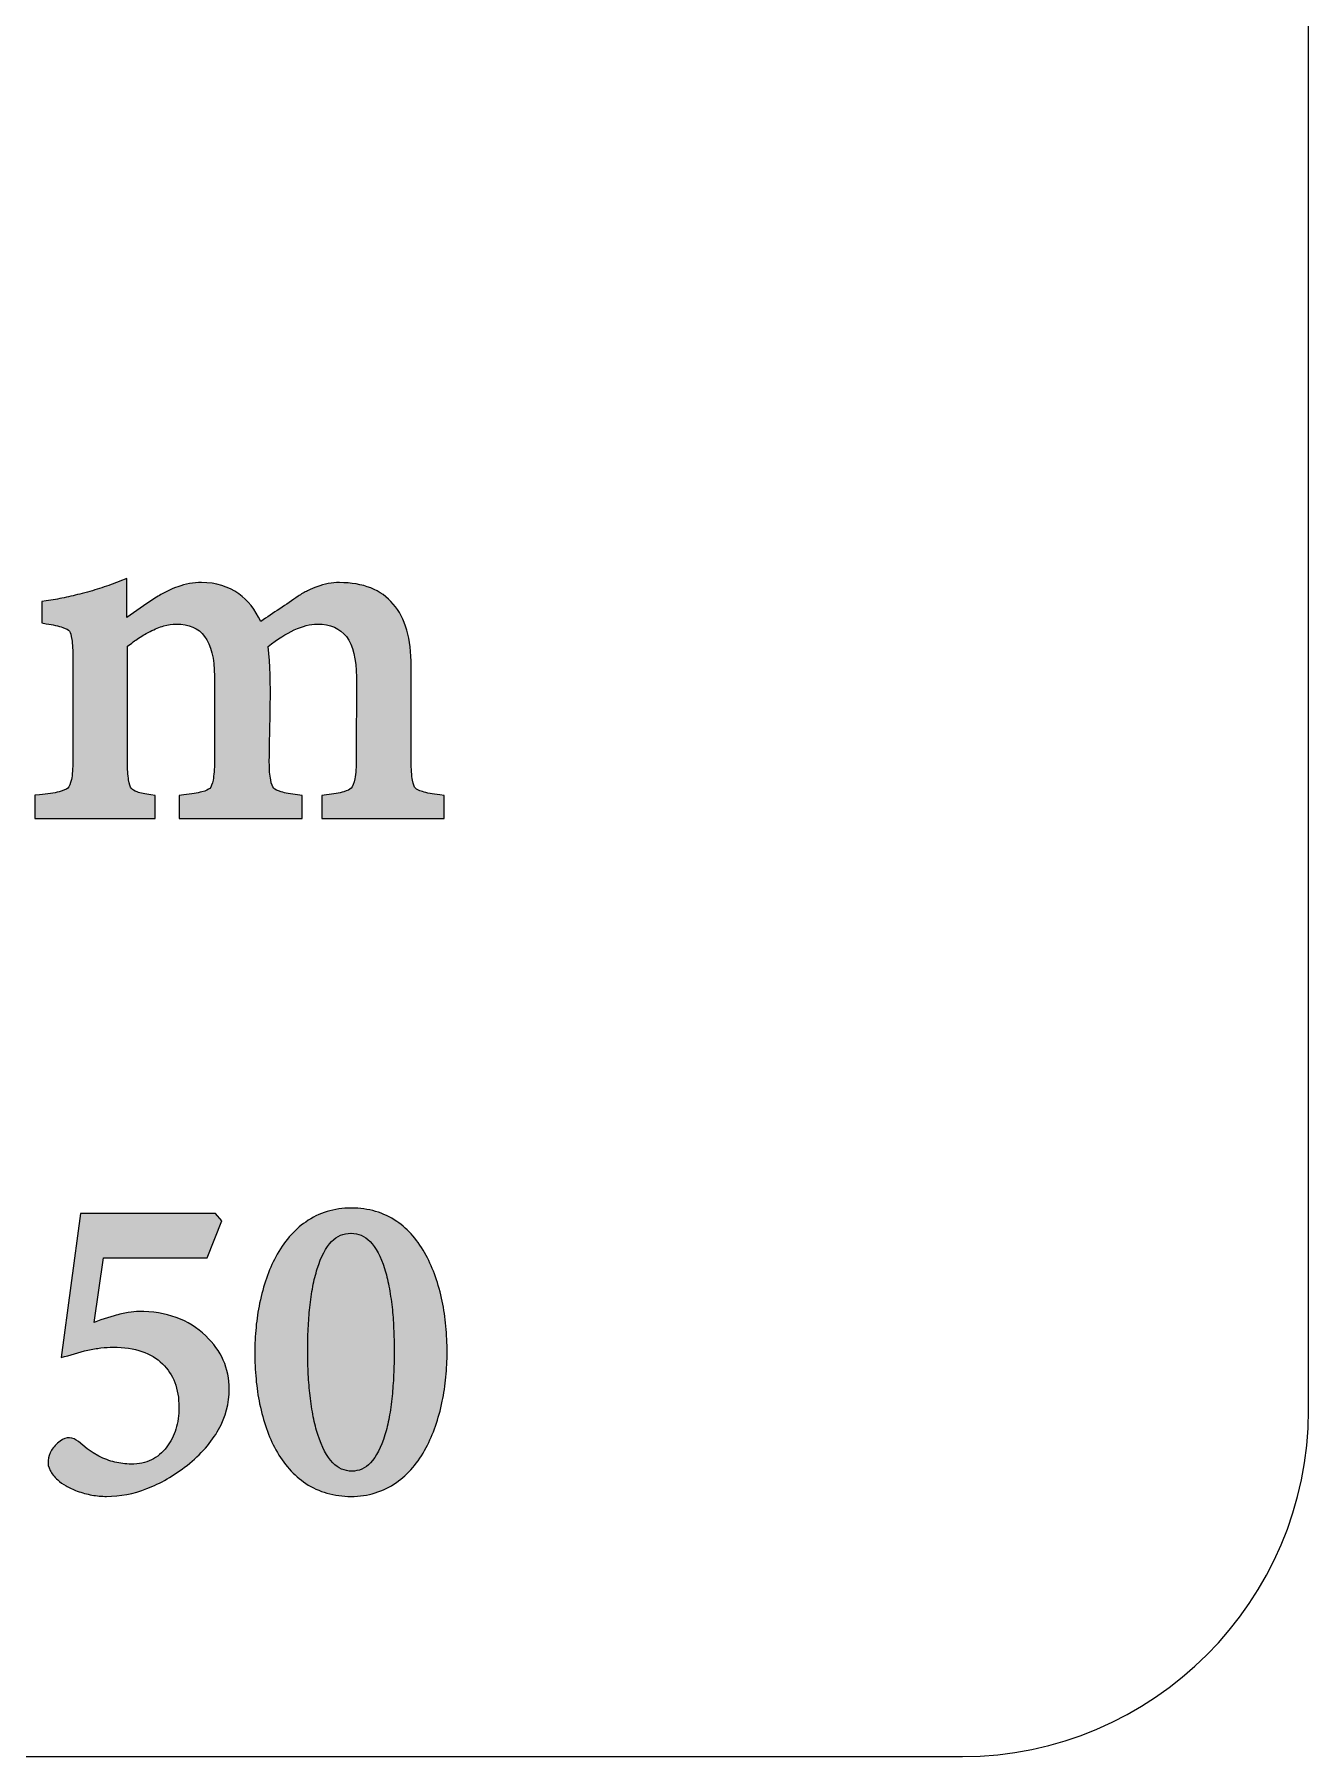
# Model space of a CAD drawing. Header units: millimetres. Extents: x -228 to -124, y -139 to -90.
# Drawn here: x -191.94 to -178.12, y -139.37 to -120.7 of the extents above; entities that cross this region are included whole.
import ezdxf

# ---------------------------------------------------------------- set-up
doc = ezdxf.new("R2010")
doc.units = ezdxf.units.MM
doc.header["$MEASUREMENT"] = 0
doc.layers.add('Layer 1', color=7, linetype='Continuous')

msp = doc.modelspace()

# ---------------------------------------------------------------- hatches: boundary and pattern name
at = {"layer": 'Layer 1', "true_color": 0x373435}
h = msp.add_hatch(color=250, dxfattribs=at)
edge = h.paths.add_edge_path()
edge.add_spline(control_points=[(-188.8213, -129.1432), (-188.8213, -129.1432), (-188.8213, -128.9482), (-188.8213, -128.9482), (-188.8213, -128.9482), (-188.7722, -128.9431), (-188.7722, -128.9431), (-188.6951, -128.9348), (-188.6323, -128.9235), (-188.585, -128.9097), (-188.5448, -128.8977), (-188.5177, -128.8846), (-188.5046, -128.871), (-188.4879, -128.8527), (-188.4745, -128.8183), (-188.4647, -128.7686), (-188.4536, -128.7124), (-188.4482, -128.6391), (-188.4482, -128.5494), (-188.4482, -128.5494), (-188.4479, -127.6678), (-188.4479, -127.6678), (-188.448, -127.4697), (-188.4843, -127.3226), (-188.5564, -127.2274), (-188.6249, -127.1369), (-188.7299, -127.0913), (-188.8712, -127.0913), (-188.9469, -127.0913), (-189.0305, -127.1124), (-189.1212, -127.1543), (-189.2088, -127.1947), (-189.3032, -127.2544), (-189.4038, -127.3329), (-189.3586, -127.7326), (-189.3918, -128.1844), (-189.3918, -128.5865), (-189.3918, -128.6663), (-189.3868, -128.7315), (-189.377, -128.7815), (-189.3685, -128.8243), (-189.3571, -128.8543), (-189.3433, -128.8704), (-189.3301, -128.8845), (-189.3033, -128.8979), (-189.264, -128.91), (-189.2194, -128.9235), (-189.1596, -128.9348), (-189.0856, -128.9431), (-189.0856, -128.9431), (-189.0368, -128.9484), (-189.0368, -128.9484), (-189.0368, -128.9484), (-189.0368, -129.198), (-189.0368, -129.198), (-189.0368, -129.198), (-190.368, -129.198), (-190.368, -129.198), (-190.368, -129.198), (-190.368, -128.9481), (-190.368, -128.9481), (-190.368, -128.9481), (-190.3185, -128.9431), (-190.3185, -128.9431), (-190.2369, -128.9348), (-190.1712, -128.9236), (-190.1222, -128.9104), (-190.0795, -128.8987), (-190.051, -128.8859), (-190.0381, -128.873), (-190.0232, -128.8564), (-190.0111, -128.8259), (-190.0024, -128.7823), (-189.9922, -128.7314), (-189.9868, -128.6633), (-189.9868, -128.579), (-189.9868, -128.579), (-189.9868, -127.6565), (-189.9868, -127.6565), (-189.9868, -127.4621), (-190.0225, -127.318), (-190.0935, -127.2244), (-190.1607, -127.1357), (-190.2641, -127.0913), (-190.403, -127.0913), (-190.4457, -127.0913), (-190.4903, -127.0979), (-190.5361, -127.1105), (-190.5826, -127.1235), (-190.6321, -127.1438), (-190.684, -127.1707), (-190.7221, -127.1898), (-190.7637, -127.2146), (-190.8088, -127.2444), (-190.847, -127.2697), (-190.8878, -127.299), (-190.9306, -127.3321), (-190.9306, -127.3321), (-190.9306, -128.579), (-190.9306, -128.579), (-190.9306, -128.6622), (-190.926, -128.7298), (-190.9175, -128.7809), (-190.9098, -128.8265), (-190.8993, -128.8577), (-190.8865, -128.874), (-190.8762, -128.8875), (-190.8557, -128.8997), (-190.825, -128.9108), (-190.788, -128.9242), (-190.7381, -128.9351), (-190.6759, -128.9432), (-190.6759, -128.9432), (-190.6282, -128.9494), (-190.6282, -128.9494), (-190.6282, -128.9494), (-190.6282, -129.198), (-190.6282, -129.198), (-190.6282, -129.198), (-191.933, -129.198), (-191.933, -129.198), (-191.933, -129.198), (-191.933, -128.9477), (-191.933, -128.9477), (-191.933, -128.9477), (-191.8834, -128.9431), (-191.8834, -128.9431), (-191.7959, -128.9348), (-191.7249, -128.9233), (-191.6708, -128.9092), (-191.6245, -128.897), (-191.593, -128.8833), (-191.5769, -128.8691), (-191.561, -128.8533), (-191.5481, -128.8222), (-191.5385, -128.7767), (-191.5277, -128.7249), (-191.5221, -128.6566), (-191.5221, -128.5717), (-191.5221, -128.5717), (-191.5221, -127.4622), (-191.5221, -127.4622), (-191.5221, -127.378), (-191.5259, -127.3094), (-191.5337, -127.2575), (-191.5402, -127.2134), (-191.5487, -127.1833), (-191.5586, -127.1678), (-191.5701, -127.1547), (-191.5947, -127.1413), (-191.6323, -127.1282), (-191.6773, -127.1126), (-191.7373, -127.0985), (-191.8117, -127.0868), (-191.8117, -127.0868), (-191.8582, -127.0793), (-191.8582, -127.0793), (-191.8582, -127.0793), (-191.8582, -126.8471), (-191.8582, -126.8471), (-191.8582, -126.8471), (-191.8113, -126.8403), (-191.8113, -126.8403), (-191.7444, -126.8305), (-191.6792, -126.8187), (-191.6167, -126.8058), (-191.553, -126.7925), (-191.4877, -126.777), (-191.4219, -126.7593), (-191.3452, -126.7397), (-191.2734, -126.7189), (-191.2069, -126.6974), (-191.1394, -126.6757), (-191.0747, -126.6519), (-191.0135, -126.6272), (-191.0135, -126.6272), (-190.9381, -126.5964), (-190.9381, -126.5964), (-190.9381, -126.5964), (-190.9381, -127.021), (-190.9381, -127.021), (-190.9381, -127.021), (-190.7203, -126.8679), (-190.7203, -126.8679), (-190.7203, -126.8679), (-190.6144, -126.7994), (-190.6144, -126.7994), (-190.5722, -126.7737), (-190.5322, -126.7515), (-190.4949, -126.7332), (-190.4552, -126.7137), (-190.4179, -126.6978), (-190.3835, -126.6858), (-190.3427, -126.6712), (-190.3001, -126.66), (-190.2569, -126.6527), (-190.2139, -126.6453), (-190.1702, -126.6414), (-190.1263, -126.6414), (-189.97, -126.6414), (-189.8353, -126.6824), (-189.7225, -126.7642), (-189.6258, -126.8341), (-189.5461, -126.9335), (-189.4835, -127.062), (-189.357, -126.9731), (-189.2003, -126.8786), (-189.0796, -126.7881), (-189.0458, -126.7669), (-189.0108, -126.7473), (-188.976, -126.7299), (-188.9411, -126.7125), (-188.9072, -126.6978), (-188.8751, -126.686), (-188.8336, -126.6714), (-188.7928, -126.6603), (-188.7521, -126.6528), (-188.7112, -126.6453), (-188.6713, -126.6414), (-188.6322, -126.6414), (-188.374, -126.6414), (-188.1786, -126.7191), (-188.047, -126.8738), (-187.9175, -127.0261), (-187.8526, -127.251), (-187.8526, -127.548), (-187.8526, -127.548), (-187.8526, -128.579), (-187.8526, -128.579), (-187.8526, -128.6646), (-187.848, -128.7333), (-187.8388, -128.7843), (-187.8308, -128.8284), (-187.8205, -128.8573), (-187.8081, -128.8704), (-187.8081, -128.8704), (-187.8067, -128.8718), (-187.8067, -128.8718), (-187.7963, -128.8836), (-187.7707, -128.896), (-187.7311, -128.9078), (-187.6842, -128.9219), (-187.6212, -128.9337), (-187.5426, -128.9431), (-187.5426, -128.9431), (-187.4944, -128.9487), (-187.4944, -128.9487), (-187.4944, -128.9487), (-187.4941, -129.198), (-187.4941, -129.198), (-187.4941, -129.198), (-188.8213, -129.198), (-188.8213, -129.198), (-188.8213, -129.198), (-188.8213, -129.1432), (-188.8213, -129.1432)], knot_values=[0, 0, 0, 0, 0.0117647, 0.0117647, 0.0117647, 0.0235294, 0.0235294, 0.0235294, 0.0352941, 0.0352941, 0.0352941, 0.0470588, 0.0470588, 0.0470588, 0.0588235, 0.0588235, 0.0588235, 0.0705882, 0.0705882, 0.0705882, 0.0823529, 0.0823529, 0.0823529, 0.0941176, 0.0941176, 0.0941176, 0.1058824, 0.1058824, 0.1058824, 0.1176471, 0.1176471, 0.1176471, 0.1294118, 0.1294118, 0.1294118, 0.1411765, 0.1411765, 0.1411765, 0.1529412, 0.1529412, 0.1529412, 0.1647059, 0.1647059, 0.1647059, 0.1764706, 0.1764706, 0.1764706, 0.1882353, 0.1882353, 0.1882353, 0.2, 0.2, 0.2, 0.2117647, 0.2117647, 0.2117647, 0.2235294, 0.2235294, 0.2235294, 0.2352941, 0.2352941, 0.2352941, 0.2470588, 0.2470588, 0.2470588, 0.2588235, 0.2588235, 0.2588235, 0.2705882, 0.2705882, 0.2705882, 0.2823529, 0.2823529, 0.2823529, 0.2941176, 0.2941176, 0.2941176, 0.3058824, 0.3058824, 0.3058824, 0.3176471, 0.3176471, 0.3176471, 0.3294118, 0.3294118, 0.3294118, 0.3411765, 0.3411765, 0.3411765, 0.3529412, 0.3529412, 0.3529412, 0.3647059, 0.3647059, 0.3647059, 0.3764706, 0.3764706, 0.3764706, 0.3882353, 0.3882353, 0.3882353, 0.4, 0.4, 0.4, 0.4117647, 0.4117647, 0.4117647, 0.4235294, 0.4235294, 0.4235294, 0.4352941, 0.4352941, 0.4352941, 0.4470588, 0.4470588, 0.4470588, 0.4588235, 0.4588235, 0.4588235, 0.4705882, 0.4705882, 0.4705882, 0.4823529, 0.4823529, 0.4823529, 0.4941176, 0.4941176, 0.4941176, 0.5058824, 0.5058824, 0.5058824, 0.5176471, 0.5176471, 0.5176471, 0.5294118, 0.5294118, 0.5294118, 0.5411765, 0.5411765, 0.5411765, 0.5529412, 0.5529412, 0.5529412, 0.5647059, 0.5647059, 0.5647059, 0.5764706, 0.5764706, 0.5764706, 0.5882353, 0.5882353, 0.5882353, 0.6, 0.6, 0.6, 0.6117647, 0.6117647, 0.6117647, 0.6235294, 0.6235294, 0.6235294, 0.6352941, 0.6352941, 0.6352941, 0.6470588, 0.6470588, 0.6470588, 0.6588235, 0.6588235, 0.6588235, 0.6705882, 0.6705882, 0.6705882, 0.6823529, 0.6823529, 0.6823529, 0.6941176, 0.6941176, 0.6941176, 0.7058824, 0.7058824, 0.7058824, 0.7176471, 0.7176471, 0.7176471, 0.7294118, 0.7294118, 0.7294118, 0.7411765, 0.7411765, 0.7411765, 0.7529412, 0.7529412, 0.7529412, 0.7647059, 0.7647059, 0.7647059, 0.7764706, 0.7764706, 0.7764706, 0.7882353, 0.7882353, 0.7882353, 0.8, 0.8, 0.8, 0.8117647, 0.8117647, 0.8117647, 0.8235294, 0.8235294, 0.8235294, 0.8352941, 0.8352941, 0.8352941, 0.8470588, 0.8470588, 0.8470588, 0.8588235, 0.8588235, 0.8588235, 0.8705882, 0.8705882, 0.8705882, 0.8823529, 0.8823529, 0.8823529, 0.8941176, 0.8941176, 0.8941176, 0.9058824, 0.9058824, 0.9058824, 0.9176471, 0.9176471, 0.9176471, 0.9294118, 0.9294118, 0.9294118, 0.9411765, 0.9411765, 0.9411765, 0.9529412, 0.9529412, 0.9529412, 0.9647059, 0.9647059, 0.9647059, 0.9764706, 0.9764706, 0.9764706, 0.9882353, 0.9882353, 0.9882353, 1, 1, 1, 1], degree=3, periodic=1)
h = msp.add_hatch(color=250, dxfattribs=at)
edge = h.paths.add_edge_path()
edge.add_spline(control_points=[(-191.2928, -134.6613), (-191.2928, -134.6613), (-191.2203, -134.6357), (-191.2203, -134.6357), (-191.2203, -134.6357), (-191.0747, -134.5902), (-191.0747, -134.5902), (-191.0181, -134.5747), (-190.9673, -134.563), (-190.9227, -134.5551), (-190.8774, -134.5472), (-190.8385, -134.543), (-190.8069, -134.543), (-190.6581, -134.543), (-190.5228, -134.5651), (-190.4018, -134.6089), (-190.2798, -134.6531), (-190.1727, -134.7197), (-190.0806, -134.8081), (-189.9966, -134.8877), (-189.9332, -134.976), (-189.8907, -135.0723), (-189.8483, -135.169), (-189.8267, -135.2736), (-189.8267, -135.3856), (-189.8267, -135.5388), (-189.8655, -135.6853), (-189.9428, -135.8246), (-190.0186, -135.9611), (-190.1322, -136.0908), (-190.283, -136.2124), (-190.4287, -136.3242), (-190.5738, -136.4078), (-190.7184, -136.4636), (-190.8647, -136.52), (-191.0109, -136.5485), (-191.156, -136.5485), (-191.2085, -136.5485), (-191.2619, -136.5435), (-191.3153, -136.5338), (-191.3684, -136.5242), (-191.4219, -136.5094), (-191.4753, -136.4902), (-191.5206, -136.4734), (-191.5609, -136.4548), (-191.5957, -136.4351), (-191.6311, -136.4151), (-191.6615, -136.3931), (-191.6864, -136.3697), (-191.7239, -136.3348), (-191.7517, -136.3004), (-191.7687, -136.2675), (-191.7877, -136.2311), (-191.7949, -136.1951), (-191.7903, -136.1601), (-191.7896, -136.1223), (-191.7775, -136.0849), (-191.7544, -136.0482), (-191.733, -136.0141), (-191.7015, -135.9804), (-191.6602, -135.9478), (-191.6274, -135.923), (-191.5936, -135.9121), (-191.559, -135.9138), (-191.5255, -135.9155), (-191.4926, -135.9295), (-191.4613, -135.9547), (-191.4613, -135.9547), (-191.3671, -136.0328), (-191.3671, -136.0328), (-191.3671, -136.0328), (-191.3033, -136.0754), (-191.3033, -136.0754), (-191.3033, -136.0754), (-191.2399, -136.1118), (-191.2399, -136.1118), (-191.1836, -136.1407), (-191.1262, -136.1626), (-191.0686, -136.1768), (-191.0111, -136.1909), (-190.9512, -136.1983), (-190.8902, -136.1983), (-190.8076, -136.1983), (-190.7341, -136.1827), (-190.6703, -136.1519), (-190.6072, -136.1214), (-190.5516, -136.0747), (-190.5047, -136.0125), (-190.4605, -135.9548), (-190.4276, -135.8901), (-190.4054, -135.8187), (-190.3833, -135.7469), (-190.372, -135.6674), (-190.372, -135.581), (-190.372, -135.481), (-190.3873, -135.3913), (-190.4172, -135.3129), (-190.4469, -135.2356), (-190.4913, -135.1681), (-190.5503, -135.1111), (-190.6115, -135.052), (-190.6865, -135.007), (-190.7741, -134.9772), (-190.8633, -134.9468), (-190.9676, -134.9313), (-191.0856, -134.9313), (-191.1289, -134.9313), (-191.173, -134.934), (-191.2179, -134.9389), (-191.2639, -134.9442), (-191.3112, -134.9521), (-191.3592, -134.9621), (-191.4569, -134.9861), (-191.5526, -135.0169), (-191.6498, -135.0434), (-191.6498, -135.0434), (-191.4406, -133.4801), (-191.4406, -133.4801), (-191.4406, -133.4801), (-189.974, -133.4801), (-189.974, -133.4801), (-189.974, -133.4801), (-189.9085, -133.5602), (-189.9085, -133.5602), (-189.9085, -133.5602), (-190.0651, -133.9611), (-190.0651, -133.9611), (-190.0651, -133.9611), (-191.1886, -133.9611), (-191.1886, -133.9611), (-191.1886, -133.9611), (-191.2928, -134.6613), (-191.2928, -134.6613)], knot_values=[0, 0, 0, 0, 0.0227273, 0.0227273, 0.0227273, 0.0454545, 0.0454545, 0.0454545, 0.0681818, 0.0681818, 0.0681818, 0.0909091, 0.0909091, 0.0909091, 0.1136364, 0.1136364, 0.1136364, 0.1363636, 0.1363636, 0.1363636, 0.1590909, 0.1590909, 0.1590909, 0.1818182, 0.1818182, 0.1818182, 0.2045455, 0.2045455, 0.2045455, 0.2272727, 0.2272727, 0.2272727, 0.25, 0.25, 0.25, 0.2727273, 0.2727273, 0.2727273, 0.2954545, 0.2954545, 0.2954545, 0.3181818, 0.3181818, 0.3181818, 0.3409091, 0.3409091, 0.3409091, 0.3636364, 0.3636364, 0.3636364, 0.3863636, 0.3863636, 0.3863636, 0.4090909, 0.4090909, 0.4090909, 0.4318182, 0.4318182, 0.4318182, 0.4545455, 0.4545455, 0.4545455, 0.4772727, 0.4772727, 0.4772727, 0.5, 0.5, 0.5, 0.5227273, 0.5227273, 0.5227273, 0.5454545, 0.5454545, 0.5454545, 0.5681818, 0.5681818, 0.5681818, 0.5909091, 0.5909091, 0.5909091, 0.6136364, 0.6136364, 0.6136364, 0.6363636, 0.6363636, 0.6363636, 0.6590909, 0.6590909, 0.6590909, 0.6818182, 0.6818182, 0.6818182, 0.7045455, 0.7045455, 0.7045455, 0.7272727, 0.7272727, 0.7272727, 0.75, 0.75, 0.75, 0.7727273, 0.7727273, 0.7727273, 0.7954545, 0.7954545, 0.7954545, 0.8181818, 0.8181818, 0.8181818, 0.8409091, 0.8409091, 0.8409091, 0.8636364, 0.8636364, 0.8636364, 0.8863636, 0.8863636, 0.8863636, 0.9090909, 0.9090909, 0.9090909, 0.9318182, 0.9318182, 0.9318182, 0.9545455, 0.9545455, 0.9545455, 0.9772727, 0.9772727, 0.9772727, 1, 1, 1, 1], degree=3, periodic=1)
h = msp.add_hatch(color=250, dxfattribs=at)
edge = h.paths.add_edge_path()
edge.add_spline(control_points=[(-188.4984, -133.4225), (-188.407, -133.4225), (-188.3204, -133.4346), (-188.2391, -133.4585), (-188.1571, -133.4824), (-188.0806, -133.5186), (-188.0101, -133.5663), (-187.9462, -133.61), (-187.8872, -133.6628), (-187.834, -133.7247), (-187.7812, -133.786), (-187.7334, -133.8562), (-187.6915, -133.9351), (-187.6531, -134.0067), (-187.6189, -134.0844), (-187.5897, -134.1678), (-187.5606, -134.2505), (-187.5361, -134.339), (-187.5163, -134.4327), (-187.4992, -134.5192), (-187.4861, -134.6089), (-187.4773, -134.7025), (-187.4685, -134.7956), (-187.4639, -134.8901), (-187.4639, -134.9854), (-187.4639, -135.0749), (-187.4685, -135.1645), (-187.4771, -135.2539), (-187.4859, -135.3445), (-187.499, -135.4326), (-187.516, -135.5175), (-187.5361, -135.6132), (-187.5607, -135.703), (-187.5897, -135.786), (-187.6189, -135.8698), (-187.653, -135.9479), (-187.6915, -136.0194), (-187.7347, -136.1009), (-187.7832, -136.1732), (-187.8365, -136.236), (-187.8901, -136.2993), (-187.9493, -136.3535), (-188.0126, -136.3976), (-188.0848, -136.4476), (-188.1622, -136.4855), (-188.2441, -136.5104), (-188.3264, -136.5357), (-188.4136, -136.5485), (-188.5048, -136.5485), (-188.5971, -136.5485), (-188.6846, -136.5366), (-188.7662, -136.5134), (-188.8485, -136.49), (-188.9255, -136.4546), (-188.996, -136.4078), (-189.0607, -136.3648), (-189.1207, -136.3122), (-189.1751, -136.2509), (-189.2291, -136.1902), (-189.2779, -136.1207), (-189.321, -136.0427), (-189.36, -135.9718), (-189.3943, -135.8944), (-189.4235, -135.8111), (-189.4523, -135.7289), (-189.4769, -135.6394), (-189.4967, -135.5437), (-189.5141, -135.4579), (-189.5274, -135.3681), (-189.536, -135.2752), (-189.5446, -135.1815), (-189.5491, -135.0858), (-189.5491, -134.9884), (-189.5491, -134.8973), (-189.5446, -134.8062), (-189.536, -134.7159), (-189.5275, -134.6269), (-189.5141, -134.539), (-189.4967, -134.4528), (-189.4769, -134.3577), (-189.4521, -134.2683), (-189.4232, -134.1852), (-189.3938, -134.1013), (-189.3599, -134.023), (-189.3216, -133.9509), (-189.2781, -133.8696), (-189.2295, -133.7974), (-189.1758, -133.7349), (-189.1217, -133.6719), (-189.062, -133.6179), (-188.9973, -133.5735), (-188.9259, -133.5234), (-188.8482, -133.4854), (-188.7656, -133.4602), (-188.6834, -133.4352), (-188.5961, -133.4225), (-188.5048, -133.4225), (-188.5048, -133.4225), (-188.4984, -133.4225), (-188.4984, -133.4225)], knot_values=[0, 0, 0, 0, 0.030303, 0.030303, 0.030303, 0.0606061, 0.0606061, 0.0606061, 0.0909091, 0.0909091, 0.0909091, 0.1212121, 0.1212121, 0.1212121, 0.1515152, 0.1515152, 0.1515152, 0.1818182, 0.1818182, 0.1818182, 0.2121212, 0.2121212, 0.2121212, 0.2424242, 0.2424242, 0.2424242, 0.2727273, 0.2727273, 0.2727273, 0.3030303, 0.3030303, 0.3030303, 0.3333333, 0.3333333, 0.3333333, 0.3636364, 0.3636364, 0.3636364, 0.3939394, 0.3939394, 0.3939394, 0.4242424, 0.4242424, 0.4242424, 0.4545455, 0.4545455, 0.4545455, 0.4848485, 0.4848485, 0.4848485, 0.5151515, 0.5151515, 0.5151515, 0.5454545, 0.5454545, 0.5454545, 0.5757576, 0.5757576, 0.5757576, 0.6060606, 0.6060606, 0.6060606, 0.6363636, 0.6363636, 0.6363636, 0.6666667, 0.6666667, 0.6666667, 0.6969697, 0.6969697, 0.6969697, 0.7272727, 0.7272727, 0.7272727, 0.7575758, 0.7575758, 0.7575758, 0.7878788, 0.7878788, 0.7878788, 0.8181818, 0.8181818, 0.8181818, 0.8484848, 0.8484848, 0.8484848, 0.8787879, 0.8787879, 0.8787879, 0.9090909, 0.9090909, 0.9090909, 0.9393939, 0.9393939, 0.9393939, 0.969697, 0.969697, 0.969697, 1, 1, 1, 1], degree=3, periodic=1)
h = msp.add_hatch(color=250, dxfattribs=at)
edge = h.paths.add_edge_path()
edge.add_spline(control_points=[(-188.5083, -133.6954), (-188.5879, -133.6954), (-188.6572, -133.7254), (-188.7157, -133.7851), (-188.7787, -133.8496), (-188.8309, -133.9489), (-188.8719, -134.0824), (-188.8905, -134.1401), (-188.9067, -134.2037), (-188.9201, -134.2734), (-188.9339, -134.3443), (-188.9449, -134.4204), (-188.9531, -134.501), (-188.9606, -134.5734), (-188.9663, -134.6495), (-188.9699, -134.7292), (-188.9735, -134.8075), (-188.9754, -134.891), (-188.9754, -134.979), (-188.9754, -135.0647), (-188.9732, -135.1465), (-188.9691, -135.2245), (-188.9649, -135.3048), (-188.9583, -135.3822), (-188.9501, -135.4561), (-188.9409, -135.5368), (-188.9288, -135.6133), (-188.9145, -135.685), (-188.9006, -135.7557), (-188.8842, -135.8204), (-188.866, -135.8784), (-188.8217, -136.0152), (-188.7672, -136.117), (-188.7033, -136.1833), (-188.6444, -136.2443), (-188.5759, -136.275), (-188.4984, -136.275), (-188.4202, -136.275), (-188.352, -136.2445), (-188.294, -136.1842), (-188.2313, -136.1186), (-188.1789, -136.0177), (-188.1376, -135.8821), (-188.1202, -135.8233), (-188.1047, -135.759), (-188.092, -135.6903), (-188.0789, -135.6195), (-188.0681, -135.5427), (-188.0599, -135.4604), (-188.0529, -135.3886), (-188.0471, -135.3119), (-188.0435, -135.2312), (-188.0399, -135.1522), (-188.038, -135.068), (-188.038, -134.979), (-188.038, -134.8897), (-188.0399, -134.8054), (-188.0435, -134.7265), (-188.0471, -134.6461), (-188.0529, -134.5698), (-188.0598, -134.4984), (-188.0694, -134.4171), (-188.0812, -134.3409), (-188.0947, -134.2706), (-188.1083, -134.2011), (-188.124, -134.137), (-188.1414, -134.0791), (-188.1834, -133.9469), (-188.2362, -133.8486), (-188.2992, -133.7846), (-188.3576, -133.7253), (-188.4261, -133.6954), (-188.5048, -133.6954), (-188.5048, -133.6954), (-188.5083, -133.6954), (-188.5083, -133.6954)], knot_values=[0, 0, 0, 0, 0.04, 0.04, 0.04, 0.08, 0.08, 0.08, 0.12, 0.12, 0.12, 0.16, 0.16, 0.16, 0.2, 0.2, 0.2, 0.24, 0.24, 0.24, 0.28, 0.28, 0.28, 0.32, 0.32, 0.32, 0.36, 0.36, 0.36, 0.4, 0.4, 0.4, 0.44, 0.44, 0.44, 0.48, 0.48, 0.48, 0.52, 0.52, 0.52, 0.56, 0.56, 0.56, 0.6, 0.6, 0.6, 0.64, 0.64, 0.64, 0.68, 0.68, 0.68, 0.72, 0.72, 0.72, 0.76, 0.76, 0.76, 0.8, 0.8, 0.8, 0.84, 0.84, 0.84, 0.88, 0.88, 0.88, 0.92, 0.92, 0.92, 0.96, 0.96, 0.96, 1, 1, 1, 1], degree=3, periodic=1)

# ---------------------------------------------------------------- linework, layer by layer
at = {"layer": 'Layer 1', "color": 250, "lineweight": 18}
msp.add_open_spline([(-224.1676, -89.5688), (-224.1676, -89.5688), (-181.8748, -89.5688), (-181.8748, -89.5688), (-179.8103, -89.5688), (-178.1212, -91.258), (-178.1212, -93.3226), (-178.1212, -93.3226), (-178.1212, -135.615), (-178.1212, -135.615), (-178.1212, -137.6796), (-179.8103, -139.3688), (-181.8748, -139.3688), (-181.8748, -139.3688), (-224.1676, -139.3688), (-224.1676, -139.3688), (-226.2321, -139.3688), (-227.9212, -137.6796), (-227.9212, -135.615), (-227.9212, -135.615), (-227.9212, -93.3226), (-227.9212, -93.3226), (-227.9212, -91.258), (-226.2321, -89.5688), (-224.1676, -89.5688)], degree=3, knots=[0, 0, 0, 0, 0.125, 0.125, 0.125, 0.25, 0.25, 0.25, 0.375, 0.375, 0.375, 0.5, 0.5, 0.5, 0.625, 0.625, 0.625, 0.75, 0.75, 0.75, 0.875, 0.875, 0.875, 1, 1, 1, 1], dxfattribs=at)
at = {"layer": 'Layer 1', "color": 250}
for points, knots in [([(-188.8213, -129.1432), (-188.8213, -129.1432), (-188.8213, -128.9482), (-188.8213, -128.9482), (-188.8213, -128.9482), (-188.7722, -128.9431), (-188.7722, -128.9431), (-188.6951, -128.9348), (-188.6323, -128.9235), (-188.585, -128.9097), (-188.5448, -128.8977), (-188.5177, -128.8846), (-188.5046, -128.871), (-188.4879, -128.8527), (-188.4745, -128.8183), (-188.4647, -128.7686), (-188.4536, -128.7124), (-188.4482, -128.6391), (-188.4482, -128.5494), (-188.4482, -128.5494), (-188.4479, -127.6678), (-188.4479, -127.6678), (-188.448, -127.4697), (-188.4843, -127.3226), (-188.5564, -127.2274), (-188.6249, -127.1369), (-188.7299, -127.0913), (-188.8712, -127.0913), (-188.9469, -127.0913), (-189.0305, -127.1124), (-189.1212, -127.1543), (-189.2088, -127.1947), (-189.3032, -127.2544), (-189.4038, -127.3329), (-189.3586, -127.7326), (-189.3918, -128.1844), (-189.3918, -128.5865), (-189.3918, -128.6663), (-189.3868, -128.7315), (-189.377, -128.7815), (-189.3685, -128.8243), (-189.3571, -128.8543), (-189.3433, -128.8704), (-189.3301, -128.8845), (-189.3033, -128.8979), (-189.264, -128.91), (-189.2194, -128.9235), (-189.1596, -128.9348), (-189.0856, -128.9431), (-189.0856, -128.9431), (-189.0368, -128.9484), (-189.0368, -128.9484), (-189.0368, -128.9484), (-189.0368, -129.198), (-189.0368, -129.198), (-189.0368, -129.198), (-190.368, -129.198), (-190.368, -129.198), (-190.368, -129.198), (-190.368, -128.9481), (-190.368, -128.9481), (-190.368, -128.9481), (-190.3185, -128.9431), (-190.3185, -128.9431), (-190.2369, -128.9348), (-190.1712, -128.9236), (-190.1222, -128.9104), (-190.0795, -128.8987), (-190.051, -128.8859), (-190.0381, -128.873), (-190.0232, -128.8564), (-190.0111, -128.8259), (-190.0024, -128.7823), (-189.9922, -128.7314), (-189.9868, -128.6633), (-189.9868, -128.579), (-189.9868, -128.579), (-189.9868, -127.6565), (-189.9868, -127.6565), (-189.9868, -127.4621), (-190.0225, -127.318), (-190.0935, -127.2244), (-190.1607, -127.1357), (-190.2641, -127.0913), (-190.403, -127.0913), (-190.4457, -127.0913), (-190.4903, -127.0979), (-190.5361, -127.1105), (-190.5826, -127.1235), (-190.6321, -127.1438), (-190.684, -127.1707), (-190.7221, -127.1898), (-190.7637, -127.2146), (-190.8088, -127.2444), (-190.847, -127.2697), (-190.8878, -127.299), (-190.9306, -127.3321), (-190.9306, -127.3321), (-190.9306, -128.579), (-190.9306, -128.579), (-190.9306, -128.6622), (-190.926, -128.7298), (-190.9175, -128.7809), (-190.9098, -128.8265), (-190.8993, -128.8577), (-190.8865, -128.874), (-190.8762, -128.8875), (-190.8557, -128.8997), (-190.825, -128.9108), (-190.788, -128.9242), (-190.7381, -128.9351), (-190.6759, -128.9432), (-190.6759, -128.9432), (-190.6282, -128.9494), (-190.6282, -128.9494), (-190.6282, -128.9494), (-190.6282, -129.198), (-190.6282, -129.198), (-190.6282, -129.198), (-191.933, -129.198), (-191.933, -129.198), (-191.933, -129.198), (-191.933, -128.9477), (-191.933, -128.9477), (-191.933, -128.9477), (-191.8834, -128.9431), (-191.8834, -128.9431), (-191.7959, -128.9348), (-191.7249, -128.9233), (-191.6708, -128.9092), (-191.6245, -128.897), (-191.593, -128.8833), (-191.5769, -128.8691), (-191.561, -128.8533), (-191.5481, -128.8222), (-191.5385, -128.7767), (-191.5277, -128.7249), (-191.5221, -128.6566), (-191.5221, -128.5717), (-191.5221, -128.5717), (-191.5221, -127.4622), (-191.5221, -127.4622), (-191.5221, -127.378), (-191.5259, -127.3094), (-191.5337, -127.2575), (-191.5402, -127.2134), (-191.5487, -127.1833), (-191.5586, -127.1678), (-191.5701, -127.1547), (-191.5947, -127.1413), (-191.6323, -127.1282), (-191.6773, -127.1126), (-191.7373, -127.0985), (-191.8117, -127.0868), (-191.8117, -127.0868), (-191.8582, -127.0793), (-191.8582, -127.0793), (-191.8582, -127.0793), (-191.8582, -126.8471), (-191.8582, -126.8471), (-191.8582, -126.8471), (-191.8113, -126.8403), (-191.8113, -126.8403), (-191.7444, -126.8305), (-191.6792, -126.8187), (-191.6167, -126.8058), (-191.553, -126.7925), (-191.4877, -126.777), (-191.4219, -126.7593), (-191.3452, -126.7397), (-191.2734, -126.7189), (-191.2069, -126.6974), (-191.1394, -126.6757), (-191.0747, -126.6519), (-191.0135, -126.6272), (-191.0135, -126.6272), (-190.9381, -126.5964), (-190.9381, -126.5964), (-190.9381, -126.5964), (-190.9381, -127.021), (-190.9381, -127.021), (-190.9381, -127.021), (-190.7203, -126.8679), (-190.7203, -126.8679), (-190.7203, -126.8679), (-190.6144, -126.7994), (-190.6144, -126.7994), (-190.5722, -126.7737), (-190.5322, -126.7515), (-190.4949, -126.7332), (-190.4552, -126.7137), (-190.4179, -126.6978), (-190.3835, -126.6858), (-190.3427, -126.6712), (-190.3001, -126.66), (-190.2569, -126.6527), (-190.2139, -126.6453), (-190.1702, -126.6414), (-190.1263, -126.6414), (-189.97, -126.6414), (-189.8353, -126.6824), (-189.7225, -126.7642), (-189.6258, -126.8341), (-189.5461, -126.9335), (-189.4835, -127.062), (-189.357, -126.9731), (-189.2003, -126.8786), (-189.0796, -126.7881), (-189.0458, -126.7669), (-189.0108, -126.7473), (-188.976, -126.7299), (-188.9411, -126.7125), (-188.9072, -126.6978), (-188.8751, -126.686), (-188.8336, -126.6714), (-188.7928, -126.6603), (-188.7521, -126.6528), (-188.7112, -126.6453), (-188.6713, -126.6414), (-188.6322, -126.6414), (-188.374, -126.6414), (-188.1786, -126.7191), (-188.047, -126.8738), (-187.9175, -127.0261), (-187.8526, -127.251), (-187.8526, -127.548), (-187.8526, -127.548), (-187.8526, -128.579), (-187.8526, -128.579), (-187.8526, -128.6646), (-187.848, -128.7333), (-187.8388, -128.7843), (-187.8308, -128.8284), (-187.8205, -128.8573), (-187.8081, -128.8704), (-187.8081, -128.8704), (-187.8067, -128.8718), (-187.8067, -128.8718), (-187.7963, -128.8836), (-187.7707, -128.896), (-187.7311, -128.9078), (-187.6842, -128.9219), (-187.6212, -128.9337), (-187.5426, -128.9431), (-187.5426, -128.9431), (-187.4944, -128.9487), (-187.4944, -128.9487), (-187.4944, -128.9487), (-187.4941, -129.198), (-187.4941, -129.198), (-187.4941, -129.198), (-188.8213, -129.198), (-188.8213, -129.198), (-188.8213, -129.198), (-188.8213, -129.1432), (-188.8213, -129.1432)], [0, 0, 0, 0, 0.0117647, 0.0117647, 0.0117647, 0.0235294, 0.0235294, 0.0235294, 0.0352941, 0.0352941, 0.0352941, 0.0470588, 0.0470588, 0.0470588, 0.0588235, 0.0588235, 0.0588235, 0.0705882, 0.0705882, 0.0705882, 0.0823529, 0.0823529, 0.0823529, 0.0941176, 0.0941176, 0.0941176, 0.1058824, 0.1058824, 0.1058824, 0.1176471, 0.1176471, 0.1176471, 0.1294118, 0.1294118, 0.1294118, 0.1411765, 0.1411765, 0.1411765, 0.1529412, 0.1529412, 0.1529412, 0.1647059, 0.1647059, 0.1647059, 0.1764706, 0.1764706, 0.1764706, 0.1882353, 0.1882353, 0.1882353, 0.2, 0.2, 0.2, 0.2117647, 0.2117647, 0.2117647, 0.2235294, 0.2235294, 0.2235294, 0.2352941, 0.2352941, 0.2352941, 0.2470588, 0.2470588, 0.2470588, 0.2588235, 0.2588235, 0.2588235, 0.2705882, 0.2705882, 0.2705882, 0.2823529, 0.2823529, 0.2823529, 0.2941176, 0.2941176, 0.2941176, 0.3058824, 0.3058824, 0.3058824, 0.3176471, 0.3176471, 0.3176471, 0.3294118, 0.3294118, 0.3294118, 0.3411765, 0.3411765, 0.3411765, 0.3529412, 0.3529412, 0.3529412, 0.3647059, 0.3647059, 0.3647059, 0.3764706, 0.3764706, 0.3764706, 0.3882353, 0.3882353, 0.3882353, 0.4, 0.4, 0.4, 0.4117647, 0.4117647, 0.4117647, 0.4235294, 0.4235294, 0.4235294, 0.4352941, 0.4352941, 0.4352941, 0.4470588, 0.4470588, 0.4470588, 0.4588235, 0.4588235, 0.4588235, 0.4705882, 0.4705882, 0.4705882, 0.4823529, 0.4823529, 0.4823529, 0.4941176, 0.4941176, 0.4941176, 0.5058824, 0.5058824, 0.5058824, 0.5176471, 0.5176471, 0.5176471, 0.5294118, 0.5294118, 0.5294118, 0.5411765, 0.5411765, 0.5411765, 0.5529412, 0.5529412, 0.5529412, 0.5647059, 0.5647059, 0.5647059, 0.5764706, 0.5764706, 0.5764706, 0.5882353, 0.5882353, 0.5882353, 0.6, 0.6, 0.6, 0.6117647, 0.6117647, 0.6117647, 0.6235294, 0.6235294, 0.6235294, 0.6352941, 0.6352941, 0.6352941, 0.6470588, 0.6470588, 0.6470588, 0.6588235, 0.6588235, 0.6588235, 0.6705882, 0.6705882, 0.6705882, 0.6823529, 0.6823529, 0.6823529, 0.6941176, 0.6941176, 0.6941176, 0.7058824, 0.7058824, 0.7058824, 0.7176471, 0.7176471, 0.7176471, 0.7294118, 0.7294118, 0.7294118, 0.7411765, 0.7411765, 0.7411765, 0.7529412, 0.7529412, 0.7529412, 0.7647059, 0.7647059, 0.7647059, 0.7764706, 0.7764706, 0.7764706, 0.7882353, 0.7882353, 0.7882353, 0.8, 0.8, 0.8, 0.8117647, 0.8117647, 0.8117647, 0.8235294, 0.8235294, 0.8235294, 0.8352941, 0.8352941, 0.8352941, 0.8470588, 0.8470588, 0.8470588, 0.8588235, 0.8588235, 0.8588235, 0.8705882, 0.8705882, 0.8705882, 0.8823529, 0.8823529, 0.8823529, 0.8941176, 0.8941176, 0.8941176, 0.9058824, 0.9058824, 0.9058824, 0.9176471, 0.9176471, 0.9176471, 0.9294118, 0.9294118, 0.9294118, 0.9411765, 0.9411765, 0.9411765, 0.9529412, 0.9529412, 0.9529412, 0.9647059, 0.9647059, 0.9647059, 0.9764706, 0.9764706, 0.9764706, 0.9882353, 0.9882353, 0.9882353, 1, 1, 1, 1]), ([(-191.2928, -134.6613), (-191.2928, -134.6613), (-191.2203, -134.6357), (-191.2203, -134.6357), (-191.2203, -134.6357), (-191.0747, -134.5902), (-191.0747, -134.5902), (-191.0181, -134.5747), (-190.9673, -134.563), (-190.9227, -134.5551), (-190.8774, -134.5472), (-190.8385, -134.543), (-190.8069, -134.543), (-190.6581, -134.543), (-190.5228, -134.5651), (-190.4018, -134.6089), (-190.2798, -134.6531), (-190.1727, -134.7197), (-190.0806, -134.8081), (-189.9966, -134.8877), (-189.9332, -134.976), (-189.8907, -135.0723), (-189.8483, -135.169), (-189.8267, -135.2736), (-189.8267, -135.3856), (-189.8267, -135.5388), (-189.8655, -135.6853), (-189.9428, -135.8246), (-190.0186, -135.9611), (-190.1322, -136.0908), (-190.283, -136.2124), (-190.4287, -136.3242), (-190.5738, -136.4078), (-190.7184, -136.4636), (-190.8647, -136.52), (-191.0109, -136.5485), (-191.156, -136.5485), (-191.2085, -136.5485), (-191.2619, -136.5435), (-191.3153, -136.5338), (-191.3684, -136.5242), (-191.4219, -136.5094), (-191.4753, -136.4902), (-191.5206, -136.4734), (-191.5609, -136.4548), (-191.5957, -136.4351), (-191.6311, -136.4151), (-191.6615, -136.3931), (-191.6864, -136.3697), (-191.7239, -136.3348), (-191.7517, -136.3004), (-191.7687, -136.2675), (-191.7877, -136.2311), (-191.7949, -136.1951), (-191.7903, -136.1601), (-191.7896, -136.1223), (-191.7775, -136.0849), (-191.7544, -136.0482), (-191.733, -136.0141), (-191.7015, -135.9804), (-191.6602, -135.9478), (-191.6274, -135.923), (-191.5936, -135.9121), (-191.559, -135.9138), (-191.5255, -135.9155), (-191.4926, -135.9295), (-191.4613, -135.9547), (-191.4613, -135.9547), (-191.3671, -136.0328), (-191.3671, -136.0328), (-191.3671, -136.0328), (-191.3033, -136.0754), (-191.3033, -136.0754), (-191.3033, -136.0754), (-191.2399, -136.1118), (-191.2399, -136.1118), (-191.1836, -136.1407), (-191.1262, -136.1626), (-191.0686, -136.1768), (-191.0111, -136.1909), (-190.9512, -136.1983), (-190.8902, -136.1983), (-190.8076, -136.1983), (-190.7341, -136.1827), (-190.6703, -136.1519), (-190.6072, -136.1214), (-190.5516, -136.0747), (-190.5047, -136.0125), (-190.4605, -135.9548), (-190.4276, -135.8901), (-190.4054, -135.8187), (-190.3833, -135.7469), (-190.372, -135.6674), (-190.372, -135.581), (-190.372, -135.481), (-190.3873, -135.3913), (-190.4172, -135.3129), (-190.4469, -135.2356), (-190.4913, -135.1681), (-190.5503, -135.1111), (-190.6115, -135.052), (-190.6865, -135.007), (-190.7741, -134.9772), (-190.8633, -134.9468), (-190.9676, -134.9313), (-191.0856, -134.9313), (-191.1289, -134.9313), (-191.173, -134.934), (-191.2179, -134.9389), (-191.2639, -134.9442), (-191.3112, -134.9521), (-191.3592, -134.9621), (-191.4569, -134.9861), (-191.5526, -135.0169), (-191.6498, -135.0434), (-191.6498, -135.0434), (-191.4406, -133.4801), (-191.4406, -133.4801), (-191.4406, -133.4801), (-189.974, -133.4801), (-189.974, -133.4801), (-189.974, -133.4801), (-189.9085, -133.5602), (-189.9085, -133.5602), (-189.9085, -133.5602), (-190.0651, -133.9611), (-190.0651, -133.9611), (-190.0651, -133.9611), (-191.1886, -133.9611), (-191.1886, -133.9611), (-191.1886, -133.9611), (-191.2928, -134.6613), (-191.2928, -134.6613)], [0, 0, 0, 0, 0.0227273, 0.0227273, 0.0227273, 0.0454545, 0.0454545, 0.0454545, 0.0681818, 0.0681818, 0.0681818, 0.0909091, 0.0909091, 0.0909091, 0.1136364, 0.1136364, 0.1136364, 0.1363636, 0.1363636, 0.1363636, 0.1590909, 0.1590909, 0.1590909, 0.1818182, 0.1818182, 0.1818182, 0.2045455, 0.2045455, 0.2045455, 0.2272727, 0.2272727, 0.2272727, 0.25, 0.25, 0.25, 0.2727273, 0.2727273, 0.2727273, 0.2954545, 0.2954545, 0.2954545, 0.3181818, 0.3181818, 0.3181818, 0.3409091, 0.3409091, 0.3409091, 0.3636364, 0.3636364, 0.3636364, 0.3863636, 0.3863636, 0.3863636, 0.4090909, 0.4090909, 0.4090909, 0.4318182, 0.4318182, 0.4318182, 0.4545455, 0.4545455, 0.4545455, 0.4772727, 0.4772727, 0.4772727, 0.5, 0.5, 0.5, 0.5227273, 0.5227273, 0.5227273, 0.5454545, 0.5454545, 0.5454545, 0.5681818, 0.5681818, 0.5681818, 0.5909091, 0.5909091, 0.5909091, 0.6136364, 0.6136364, 0.6136364, 0.6363636, 0.6363636, 0.6363636, 0.6590909, 0.6590909, 0.6590909, 0.6818182, 0.6818182, 0.6818182, 0.7045455, 0.7045455, 0.7045455, 0.7272727, 0.7272727, 0.7272727, 0.75, 0.75, 0.75, 0.7727273, 0.7727273, 0.7727273, 0.7954545, 0.7954545, 0.7954545, 0.8181818, 0.8181818, 0.8181818, 0.8409091, 0.8409091, 0.8409091, 0.8636364, 0.8636364, 0.8636364, 0.8863636, 0.8863636, 0.8863636, 0.9090909, 0.9090909, 0.9090909, 0.9318182, 0.9318182, 0.9318182, 0.9545455, 0.9545455, 0.9545455, 0.9772727, 0.9772727, 0.9772727, 1, 1, 1, 1]), ([(-188.4984, -133.4225), (-188.407, -133.4225), (-188.3204, -133.4346), (-188.2391, -133.4585), (-188.1571, -133.4824), (-188.0806, -133.5186), (-188.0101, -133.5663), (-187.9462, -133.61), (-187.8872, -133.6628), (-187.834, -133.7247), (-187.7812, -133.786), (-187.7334, -133.8562), (-187.6915, -133.9351), (-187.6531, -134.0067), (-187.6189, -134.0844), (-187.5897, -134.1678), (-187.5606, -134.2505), (-187.5361, -134.339), (-187.5163, -134.4327), (-187.4992, -134.5192), (-187.4861, -134.6089), (-187.4773, -134.7025), (-187.4685, -134.7956), (-187.4639, -134.8901), (-187.4639, -134.9854), (-187.4639, -135.0749), (-187.4685, -135.1645), (-187.4771, -135.2539), (-187.4859, -135.3445), (-187.499, -135.4326), (-187.516, -135.5175), (-187.5361, -135.6132), (-187.5607, -135.703), (-187.5897, -135.786), (-187.6189, -135.8698), (-187.653, -135.9479), (-187.6915, -136.0194), (-187.7347, -136.1009), (-187.7832, -136.1732), (-187.8365, -136.236), (-187.8901, -136.2993), (-187.9493, -136.3535), (-188.0126, -136.3976), (-188.0848, -136.4476), (-188.1622, -136.4855), (-188.2441, -136.5104), (-188.3264, -136.5357), (-188.4136, -136.5485), (-188.5048, -136.5485), (-188.5971, -136.5485), (-188.6846, -136.5366), (-188.7662, -136.5134), (-188.8485, -136.49), (-188.9255, -136.4546), (-188.996, -136.4078), (-189.0607, -136.3648), (-189.1207, -136.3122), (-189.1751, -136.2509), (-189.2291, -136.1902), (-189.2779, -136.1207), (-189.321, -136.0427), (-189.36, -135.9718), (-189.3943, -135.8944), (-189.4235, -135.8111), (-189.4523, -135.7289), (-189.4769, -135.6394), (-189.4967, -135.5437), (-189.5141, -135.4579), (-189.5274, -135.3681), (-189.536, -135.2752), (-189.5446, -135.1815), (-189.5491, -135.0858), (-189.5491, -134.9884), (-189.5491, -134.8973), (-189.5446, -134.8062), (-189.536, -134.7159), (-189.5275, -134.6269), (-189.5141, -134.539), (-189.4967, -134.4528), (-189.4769, -134.3577), (-189.4521, -134.2683), (-189.4232, -134.1852), (-189.3938, -134.1013), (-189.3599, -134.023), (-189.3216, -133.9509), (-189.2781, -133.8696), (-189.2295, -133.7974), (-189.1758, -133.7349), (-189.1217, -133.6719), (-189.062, -133.6179), (-188.9973, -133.5735), (-188.9259, -133.5234), (-188.8482, -133.4854), (-188.7656, -133.4602), (-188.6834, -133.4352), (-188.5961, -133.4225), (-188.5048, -133.4225), (-188.5048, -133.4225), (-188.4984, -133.4225), (-188.4984, -133.4225)], [0, 0, 0, 0, 0.030303, 0.030303, 0.030303, 0.0606061, 0.0606061, 0.0606061, 0.0909091, 0.0909091, 0.0909091, 0.1212121, 0.1212121, 0.1212121, 0.1515152, 0.1515152, 0.1515152, 0.1818182, 0.1818182, 0.1818182, 0.2121212, 0.2121212, 0.2121212, 0.2424242, 0.2424242, 0.2424242, 0.2727273, 0.2727273, 0.2727273, 0.3030303, 0.3030303, 0.3030303, 0.3333333, 0.3333333, 0.3333333, 0.3636364, 0.3636364, 0.3636364, 0.3939394, 0.3939394, 0.3939394, 0.4242424, 0.4242424, 0.4242424, 0.4545455, 0.4545455, 0.4545455, 0.4848485, 0.4848485, 0.4848485, 0.5151515, 0.5151515, 0.5151515, 0.5454545, 0.5454545, 0.5454545, 0.5757576, 0.5757576, 0.5757576, 0.6060606, 0.6060606, 0.6060606, 0.6363636, 0.6363636, 0.6363636, 0.6666667, 0.6666667, 0.6666667, 0.6969697, 0.6969697, 0.6969697, 0.7272727, 0.7272727, 0.7272727, 0.7575758, 0.7575758, 0.7575758, 0.7878788, 0.7878788, 0.7878788, 0.8181818, 0.8181818, 0.8181818, 0.8484848, 0.8484848, 0.8484848, 0.8787879, 0.8787879, 0.8787879, 0.9090909, 0.9090909, 0.9090909, 0.9393939, 0.9393939, 0.9393939, 0.969697, 0.969697, 0.969697, 1, 1, 1, 1]), ([(-188.5083, -133.6954), (-188.5879, -133.6954), (-188.6572, -133.7254), (-188.7157, -133.7851), (-188.7787, -133.8496), (-188.8309, -133.9489), (-188.8719, -134.0824), (-188.8905, -134.1401), (-188.9067, -134.2037), (-188.9201, -134.2734), (-188.9339, -134.3443), (-188.9449, -134.4204), (-188.9531, -134.501), (-188.9606, -134.5734), (-188.9663, -134.6495), (-188.9699, -134.7292), (-188.9735, -134.8075), (-188.9754, -134.891), (-188.9754, -134.979), (-188.9754, -135.0647), (-188.9732, -135.1465), (-188.9691, -135.2245), (-188.9649, -135.3048), (-188.9583, -135.3822), (-188.9501, -135.4561), (-188.9409, -135.5368), (-188.9288, -135.6133), (-188.9145, -135.685), (-188.9006, -135.7557), (-188.8842, -135.8204), (-188.866, -135.8784), (-188.8217, -136.0152), (-188.7672, -136.117), (-188.7033, -136.1833), (-188.6444, -136.2443), (-188.5759, -136.275), (-188.4984, -136.275), (-188.4202, -136.275), (-188.352, -136.2445), (-188.294, -136.1842), (-188.2313, -136.1186), (-188.1789, -136.0177), (-188.1376, -135.8821), (-188.1202, -135.8233), (-188.1047, -135.759), (-188.092, -135.6903), (-188.0789, -135.6195), (-188.0681, -135.5427), (-188.0599, -135.4604), (-188.0529, -135.3886), (-188.0471, -135.3119), (-188.0435, -135.2312), (-188.0399, -135.1522), (-188.038, -135.068), (-188.038, -134.979), (-188.038, -134.8897), (-188.0399, -134.8054), (-188.0435, -134.7265), (-188.0471, -134.6461), (-188.0529, -134.5698), (-188.0598, -134.4984), (-188.0694, -134.4171), (-188.0812, -134.3409), (-188.0947, -134.2706), (-188.1083, -134.2011), (-188.124, -134.137), (-188.1414, -134.0791), (-188.1834, -133.9469), (-188.2362, -133.8486), (-188.2992, -133.7846), (-188.3576, -133.7253), (-188.4261, -133.6954), (-188.5048, -133.6954), (-188.5048, -133.6954), (-188.5083, -133.6954), (-188.5083, -133.6954)], [0, 0, 0, 0, 0.04, 0.04, 0.04, 0.08, 0.08, 0.08, 0.12, 0.12, 0.12, 0.16, 0.16, 0.16, 0.2, 0.2, 0.2, 0.24, 0.24, 0.24, 0.28, 0.28, 0.28, 0.32, 0.32, 0.32, 0.36, 0.36, 0.36, 0.4, 0.4, 0.4, 0.44, 0.44, 0.44, 0.48, 0.48, 0.48, 0.52, 0.52, 0.52, 0.56, 0.56, 0.56, 0.6, 0.6, 0.6, 0.64, 0.64, 0.64, 0.68, 0.68, 0.68, 0.72, 0.72, 0.72, 0.76, 0.76, 0.76, 0.8, 0.8, 0.8, 0.84, 0.84, 0.84, 0.88, 0.88, 0.88, 0.92, 0.92, 0.92, 0.96, 0.96, 0.96, 1, 1, 1, 1])]:
    msp.add_open_spline(points, degree=3, knots=knots, dxfattribs=at)

doc.saveas('drawing.dxf')
